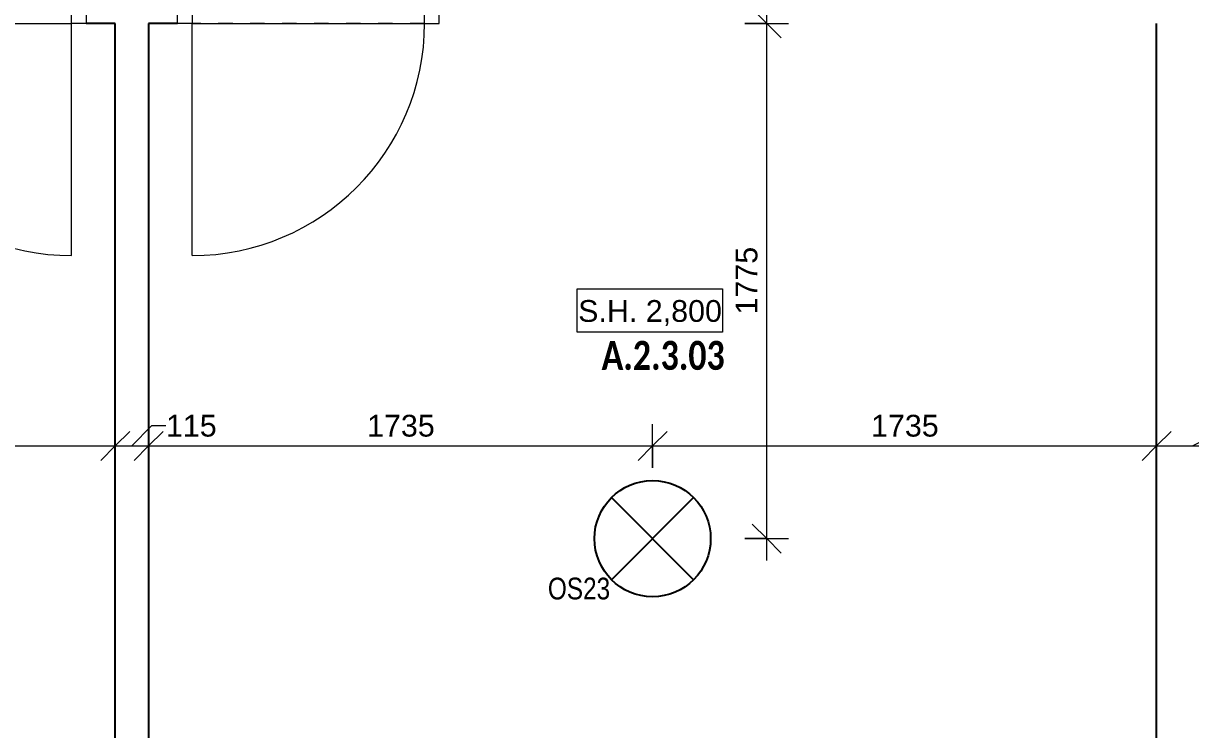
# Model space of a CAD drawing. Header units: millimetres. Extents: x -2015 to 46090, y -3604 to 14301.
# Drawn here: x 12174 to 16193, y 1942 to 4375 of the extents above; entities that cross this region are included whole.
import ezdxf

# ---------------------------------------------------------------- set-up
doc = ezdxf.new("R2010")
doc.units = ezdxf.units.MM
doc.linetypes.add('HA_DashDot_2_2mm-S0_6mm', pattern=[110, 50, -30, 0, -30])
for name, color, linetype, lineweight in [('A-____-____-DIMS', 9, 'Continuous', 5), ('A-____-____-DIMS-50', 9, 'Continuous', 5), ('A-AREA-____-IDEN', 9, 'Continuous', 9), ('A-DOOR-____-MCUT', 9, 'HA_DashDot_2_2mm-S0_6mm', 9), ('A-DOOR-____-OTLN', 9, 'Continuous', 9), ('A-DOOR-FRAM-OTLN', 9, 'Continuous', 9), ('E-LITE-EQPM-IDEN', 9, 'Continuous', 9), ('E-LITE-EQPM-OTLN', 9, 'Continuous', 9), ('G-____-____-DIMS', 9, 'Continuous', 5), ('I-WALL-____-MCUT', 9, 'Continuous', 25)]:
    doc.layers.add(name, color=color, linetype=linetype, lineweight=lineweight)
doc.styles.add('Arial_1', font='arial.ttf', dxfattribs={"height": 75})
doc.styles.add('Arial_2', font='arial.ttf', dxfattribs={"width": 0.8, "height": 75})
doc.styles.add('Calibri_B', font='calibrib.ttf', dxfattribs={"width": 0.8, "height": 100})
doc.dimstyles.new('Inner_Dimensions', dxfattribs={"dimscale": 304.8, "dimtxt": 76.519455, "dimasz": 0.328084, "dimexe": 0.246063, "dimexo": 0.0625, "dimgap": 0.032808, "dimtad": 1, "dimdec": 0, "dimzin": 0, "dimdsep": 46, "dimtxsty": 'Arial_1', "dimblk1": 'OBLIQUE', "dimblk2": 'OBLIQUE', "dimsah": 1, "dimcen": 0.09, "dimdle": 0.246063, "dimazin": 0, "dimtfac": 1, "dimtdec": 4, "dimtix": 1, "dimtmove": 0, "dimatfit": 3, "dimfxl": 0.246063, "dimfxlon": 1, "dimtvp": 1, "dimtolj": 1, "dimtzin": 0, "dimlwd": 9, "dimlwe": 9, "dimarcsym": 2})
doc.dimstyles.new('Inner_Dimensions_2', dxfattribs={"dimscale": 304.8, "dimtxt": 76.519455, "dimasz": 0.328084, "dimexe": 0.246063, "dimexo": 0.0625, "dimgap": 0.032808, "dimtad": 1, "dimdec": 0, "dimzin": 0, "dimdsep": 46, "dimtxsty": 'Arial_1', "dimblk1": 'OBLIQUE', "dimblk2": 'OBLIQUE', "dimsah": 1, "dimcen": 0.09, "dimdle": 0.246063, "dimazin": 0, "dimtfac": 1, "dimtdec": 4, "dimtix": 1, "dimtmove": 1, "dimatfit": 3, "dimfxl": 0.246063, "dimfxlon": 1, "dimtvp": 1, "dimtolj": 1, "dimtzin": 0, "dimlwd": 9, "dimlwe": 9, "dimarcsym": 2})

# ---------------------------------------------------------------- blocks, each defined once
blk = doc.blocks.new('HA_DR_Single_Swing_Solid - In_BJ_800x2100-2215793-DSP_2NP-A')
at = {"layer": 'A-DOOR-____-MCUT'}
for p, q in [((-400, 57.5), (400, 57.5)), ((-400, -57.5), (400, -57.5))]:
    blk.add_line(p, q, dxfattribs=at)
at = {"layer": 'A-DOOR-____-OTLN', "lineweight": 5}
blk.add_line((400, 857.5), (400, 57.5), dxfattribs=at)
blk.add_arc((400, 57.5), 800, 90, 180, dxfattribs=at)
at = {"layer": 'A-DOOR-FRAM-OTLN'}
for p, q in [((-450, 57.5), (-450, -57.5)), ((-400, 57.5), (-450, 57.5)), ((-400, 57.5), (-400, -57.5)), ((400, 57.5), (-400, 57.5)), ((400, -57.5), (400, 57.5)), ((400, 57.5), (450, 57.5)), ((450, 57.5), (450, -57.5)), ((-450, -57.5), (-400, -57.5)), ((-400, -57.5), (400, -57.5)), ((450, -57.5), (400, -57.5))]:
    blk.add_line(p, q, dxfattribs=at)
blk = doc.blocks.new('HA_DR_Double_Swing_Solid - In_BJ_1200x2100_800-2099675-DSP_2NP-A')
at = {"layer": 'A-DOOR-____-MCUT'}
for p, q in [((-600, 57.5), (600, 57.5)), ((-600, -57.5), (600, -57.5))]:
    blk.add_line(p, q, dxfattribs=at)
at = {"layer": 'A-DOOR-____-OTLN', "lineweight": 5}
for p, q in [((-253.6, -257.5), (-600, -57.5)), ((600, -857.5), (600, -57.5))]:
    blk.add_line(p, q, dxfattribs=at)
for centre, radius, start, end in [((-600, -57.5), 400, 330, 0), ((600, -57.5), 800, 180, 270)]:
    blk.add_arc(centre, radius, start, end, dxfattribs=at)
at = {"layer": 'A-DOOR-FRAM-OTLN'}
for p, q in [((-600, 57.5), (-650, 57.5)), ((-650, 57.5), (-650, -57.5)), ((600, 57.5), (-600, 57.5)), ((-600, 57.5), (-600, -57.5)), ((600, -57.5), (600, 57.5)), ((600, 57.5), (650, 57.5)), ((650, 57.5), (650, -57.5)), ((-650, -57.5), (-600, -57.5)), ((-600, -57.5), (600, -57.5)), ((650, -57.5), (600, -57.5))]:
    blk.add_line(p, q, dxfattribs=at)
blk = doc.blocks.new('HA_LF_GenericSymbol - OS23_pokoj-V3-DSP_2NP-A')
at = {"layer": 'E-LITE-EQPM-OTLN', "color": 11, "lineweight": 25}
for p, q in [((141.4, 141.4), (-141.4, -141.4)), ((-141.4, 141.4), (141.4, -141.4))]:
    blk.add_line(p, q, dxfattribs=at)
blk.add_circle((0, 0), 200, dxfattribs=at)
blk = doc.blocks.new('DIMBLOCK65-DSP_2NP-A')
at = {"layer": 'A-____-____-DIMS-50', "lineweight": 9}
for p, q in [((10355, 2844.1), (10355, 2994.1)), ((12490, 2994.1), (12490, 2844.1)), ((12490, 2919.1), (12490, 2994.1)), ((10355, 2919.1), (10405, 2969.1)), ((12490, 2919.1), (12540, 2969.1)), ((10355, 2919.1), (10305, 2869.1)), ((10355, 2919.1), (12490, 2919.1)), ((10355, 2919.1), (10355, 2844.1)), ((12490, 2919.1), (12440, 2869.1))]:
    blk.add_line(p, q, dxfattribs=at)
at = {"layer": 'A-____-____-DIMS-50', "color": 0, "lineweight": 9, "insert": (11307.1, 3026.5), "char_height": 75, "width": 276.883, "attachment_point": 1, "line_spacing_factor": 0.941778, "style": 'Arial_1'}
blk.add_mtext('2135', dxfattribs=at)
blk = doc.blocks.new('_Oblique')
at = {"color": 0, "linetype": 'ByBlock', "lineweight": -2}
blk.add_line((-0.5, -0.5), (0.5, 0.5), dxfattribs=at)
blk = doc.blocks.new('DIMBLOCK66-DSP_2NP-A')
at = {"layer": 'A-____-____-DIMS-50', "lineweight": 9}
for p, q in [((12490, 2994.1), (12490, 2844.1)), ((12490, 2919.1), (12490, 2994.1)), ((12614.6, 2988), (12547.5, 2919.1)), ((12605, 2994.1), (12605, 2844.1)), ((12605, 2919.1), (12605, 2994.1)), ((12664.6, 2988), (12614.6, 2988)), ((12490, 2919.1), (12540, 2969.1)), ((12605, 2919.1), (12655, 2969.1)), ((12490, 2919.1), (12440, 2869.1)), ((12490, 2919.1), (12605, 2919.1)), ((12605, 2919.1), (12555, 2869.1))]:
    blk.add_line(p, q, dxfattribs=at)
at = {"layer": 'A-____-____-DIMS-50', "color": 0, "lineweight": 9, "insert": (12664.6, 3026.5), "char_height": 75, "width": 207.662, "attachment_point": 1, "line_spacing_factor": 0.941778, "style": 'Arial_1'}
blk.add_mtext('115', dxfattribs=at)
blk = doc.blocks.new('DIMBLOCK67-DSP_2NP-A')
at = {"layer": 'A-____-____-DIMS-50', "lineweight": 9}
for p, q in [((12605, 2994.1), (12605, 2844.1)), ((12605, 2919.1), (12605, 2994.1)), ((14340, 2844.1), (14340, 2994.1)), ((12605, 2919.1), (12655, 2969.1)), ((14340, 2919.1), (14390, 2969.1)), ((12605, 2919.1), (12555, 2869.1)), ((12605, 2919.1), (14340, 2919.1)), ((14340, 2919.1), (14290, 2869.1)), ((14340, 2919.1), (14340, 2844.1))]:
    blk.add_line(p, q, dxfattribs=at)
at = {"layer": 'A-____-____-DIMS-50', "color": 0, "lineweight": 9, "insert": (13357.1, 3026.5), "char_height": 75, "width": 276.883, "attachment_point": 1, "line_spacing_factor": 0.941778, "style": 'Arial_1'}
blk.add_mtext('1735', dxfattribs=at)
blk = doc.blocks.new('DIMBLOCK68-DSP_2NP-A')
at = {"layer": 'A-____-____-DIMS-50', "lineweight": 9}
for p, q in [((14340, 2844.1), (14340, 2994.1)), ((16075, 2994.1), (16075, 2844.1)), ((16075, 2919.1), (16075, 2994.1)), ((14340, 2919.1), (14390, 2969.1)), ((16075, 2919.1), (16125, 2969.1)), ((14340, 2919.1), (14290, 2869.1)), ((14340, 2919.1), (16075, 2919.1)), ((14340, 2919.1), (14340, 2844.1)), ((16075, 2919.1), (16025, 2869.1))]:
    blk.add_line(p, q, dxfattribs=at)
at = {"layer": 'A-____-____-DIMS-50', "color": 0, "lineweight": 9, "insert": (15092.1, 3026.5), "char_height": 75, "width": 276.883, "attachment_point": 1, "line_spacing_factor": 0.941778, "style": 'Arial_1'}
blk.add_mtext('1735', dxfattribs=at)
blk = doc.blocks.new('DIMBLOCK69-DSP_2NP-A')
at = {"layer": 'A-____-____-DIMS-50', "lineweight": 9}
for p, q in [((16075, 2994.1), (16075, 2844.1)), ((16075, 2919.1), (16075, 2994.1)), ((16330.7, 2988), (16200, 2919.1)), ((16325, 2994.1), (16325, 2844.1)), ((16325, 2919.1), (16325, 2994.1)), ((16380.7, 2988), (16330.7, 2988)), ((16075, 2919.1), (16125, 2969.1)), ((16325, 2919.1), (16375, 2969.1)), ((16075, 2919.1), (16025, 2869.1)), ((16075, 2919.1), (16325, 2919.1)), ((16325, 2919.1), (16275, 2869.1))]:
    blk.add_line(p, q, dxfattribs=at)
at = {"layer": 'A-____-____-DIMS-50', "color": 0, "lineweight": 9, "insert": (16380.7, 3026.5), "char_height": 75, "width": 207.662, "attachment_point": 1, "line_spacing_factor": 0.941778, "style": 'Arial_1'}
blk.add_mtext('250', dxfattribs=at)
blk = doc.blocks.new('DIMBLOCK141-DSP_2NP-A')
at = {"layer": 'A-____-____-DIMS-50', "lineweight": 9}
for p, q in [((14733, 4375), (14683, 4425)), ((14733, 2525), (14733, 4450)), ((14658, 4375), (14808, 4375)), ((14733, 4375), (14658, 4375)), ((14733, 4375), (14783, 4325)), ((14733, 2600), (14683, 2650)), ((14658, 2600), (14808, 2600)), ((14733, 2600), (14658, 2600)), ((14733, 2600), (14783, 2550))]:
    blk.add_line(p, q, dxfattribs=at)
at = {"layer": 'A-____-____-DIMS-50', "color": 0, "lineweight": 9, "insert": (14625.7, 3372.1), "char_height": 75, "width": 276.883, "attachment_point": 1, "rotation": 90, "line_spacing_factor": 0.941778, "style": 'Arial_1'}
blk.add_mtext('1775', dxfattribs=at)
blk = doc.blocks.new('Spot Elevations - Generic-448778-DSP_2NP-A')
at = {"layer": 'G-____-____-DIMS', "lineweight": 9}
for p, q in [((-5, 0), (-5, 3)), ((-5, 3), (5, 3)), ((5, 3), (5, 0)), ((5, 0), (-5, 0))]:
    blk.add_line(p, q, dxfattribs=at)

msp = doc.modelspace()

# ---------------------------------------------------------------- linework, layer by layer
at = {"layer": 'I-WALL-____-MCUT'}
for p, q in [((12490, 4375), (12390, 4375)), ((12490, 850), (12490, 4375)), ((12605, 4375), (12605, 850)), ((12705, 4375), (12605, 4375)), ((16075, 850), (16075, 4375))]:
    msp.add_line(p, q, dxfattribs=at)

# ---------------------------------------------------------------- block references
at = {"layer": 'A-DOOR-____-OTLN'}
msp.add_blockref('HA_DR_Double_Swing_Solid - In_BJ_1200x2100_800-2099675-DSP_2NP-A', (11740, 4432.5), dxfattribs=at)
at = {"layer": 'A-DOOR-____-OTLN', "rotation": 180}
msp.add_blockref('HA_DR_Single_Swing_Solid - In_BJ_800x2100-2215793-DSP_2NP-A', (13155, 4432.5), dxfattribs=at)
at = {"layer": 'E-LITE-EQPM-OTLN', "color": 11, "lineweight": 25}
msp.add_blockref('HA_LF_GenericSymbol - OS23_pokoj-V3-DSP_2NP-A', (14340, 2600), dxfattribs=at)
at = {"layer": 'G-____-____-DIMS', "lineweight": 9, "xscale": 49.99999999999998, "yscale": 49.99999999999998, "zscale": 49.99999999999998}
msp.add_blockref('Spot Elevations - Generic-448778-DSP_2NP-A', (14330.6, 3310.8), dxfattribs=at)

# ---------------------------------------------------------------- texts
at = {"layer": 'A-AREA-____-IDEN', "lineweight": 5, "insert": (14164.6, 3281.3), "char_height": 100, "width": 525.907, "attachment_point": 1, "style": 'Calibri_B'}
msp.add_mtext('A.2.3.03', dxfattribs=at)
at = {"layer": 'E-LITE-EQPM-IDEN', "lineweight": 5, "insert": (13979.6, 2465.6), "char_height": 75, "width": 262.953, "attachment_point": 1, "style": 'Arial_2'}
msp.add_mtext('OS23', dxfattribs=at)
at = {"layer": 'G-____-____-DIMS', "lineweight": 9, "insert": (14083.8, 3421.7), "char_height": 75, "width": 592.246, "attachment_point": 1, "line_spacing_factor": 0.941778, "style": 'Arial_1'}
msp.add_mtext('S.H. 2,800', dxfattribs=at)

# ---------------------------------------------------------------- dimensions: what is measured, and where the dimension line sits
at = {"layer": 'A-____-____-DIMS', "lineweight": 9}
dim = msp.add_linear_dim(base=(14733, 4375), p1=(14658, 2600), p2=(14658, 4375), angle=90, dimstyle='Inner_Dimensions', override={"dimpost": '<>', "dimfxl": 1775}, dxfattribs=at)
dim.commit()
dim.dimension.update_dxf_attribs({"geometry": 'DIMBLOCK141-DSP_2NP-A', "text_midpoint": (14684.8, 3487.5)})
for base, p1, p2, override, picture, middle in [((12490, 2919.1), (10355, 2844.1), (12490, 2994.1), {"dimpost": '<>', "dimfxl": 2140.262834}, 'DIMBLOCK65-DSP_2NP-A', (11422.5, 2967.4)), ((14340, 2919.1), (12605, 2994.1), (14340, 2844.1), {"dimpost": '<>', "dimfxl": 1741.472078}, 'DIMBLOCK67-DSP_2NP-A', (13472.5, 2967.4)), ((16075, 2919.1), (14340, 2844.1), (16075, 2994.1), {"dimpost": '<>', "dimfxl": 1741.472078}, 'DIMBLOCK68-DSP_2NP-A', (15207.5, 2967.4))]:
    dim = msp.add_linear_dim(base=base, p1=p1, p2=p2, dimstyle='Inner_Dimensions', override=override, dxfattribs=at)
    dim.commit()
    dim.dimension.update_dxf_attribs({"geometry": picture, "text_midpoint": middle})
for base, p1, p2, override, picture, middle in [((12605, 2919.1), (12490, 2994.1), (12605, 2994.1), {"dimpost": '<>', "dimfxl": 115}, 'DIMBLOCK66-DSP_2NP-A', (12768.4, 2976.5)), ((16325, 2919.1), (16075, 2994.1), (16325, 2994.1), {"dimpost": '<>', "dimfxl": 250}, 'DIMBLOCK69-DSP_2NP-A', (16484.5, 2976.5))]:
    dim = msp.add_linear_dim(base=base, p1=p1, p2=p2, dimstyle='Inner_Dimensions_2', override=override, dxfattribs=at)
    dim.commit()
    dim.dimension.update_dxf_attribs({"geometry": picture, "text_midpoint": middle, "dimtype": 160})

doc.saveas('drawing.dxf')
